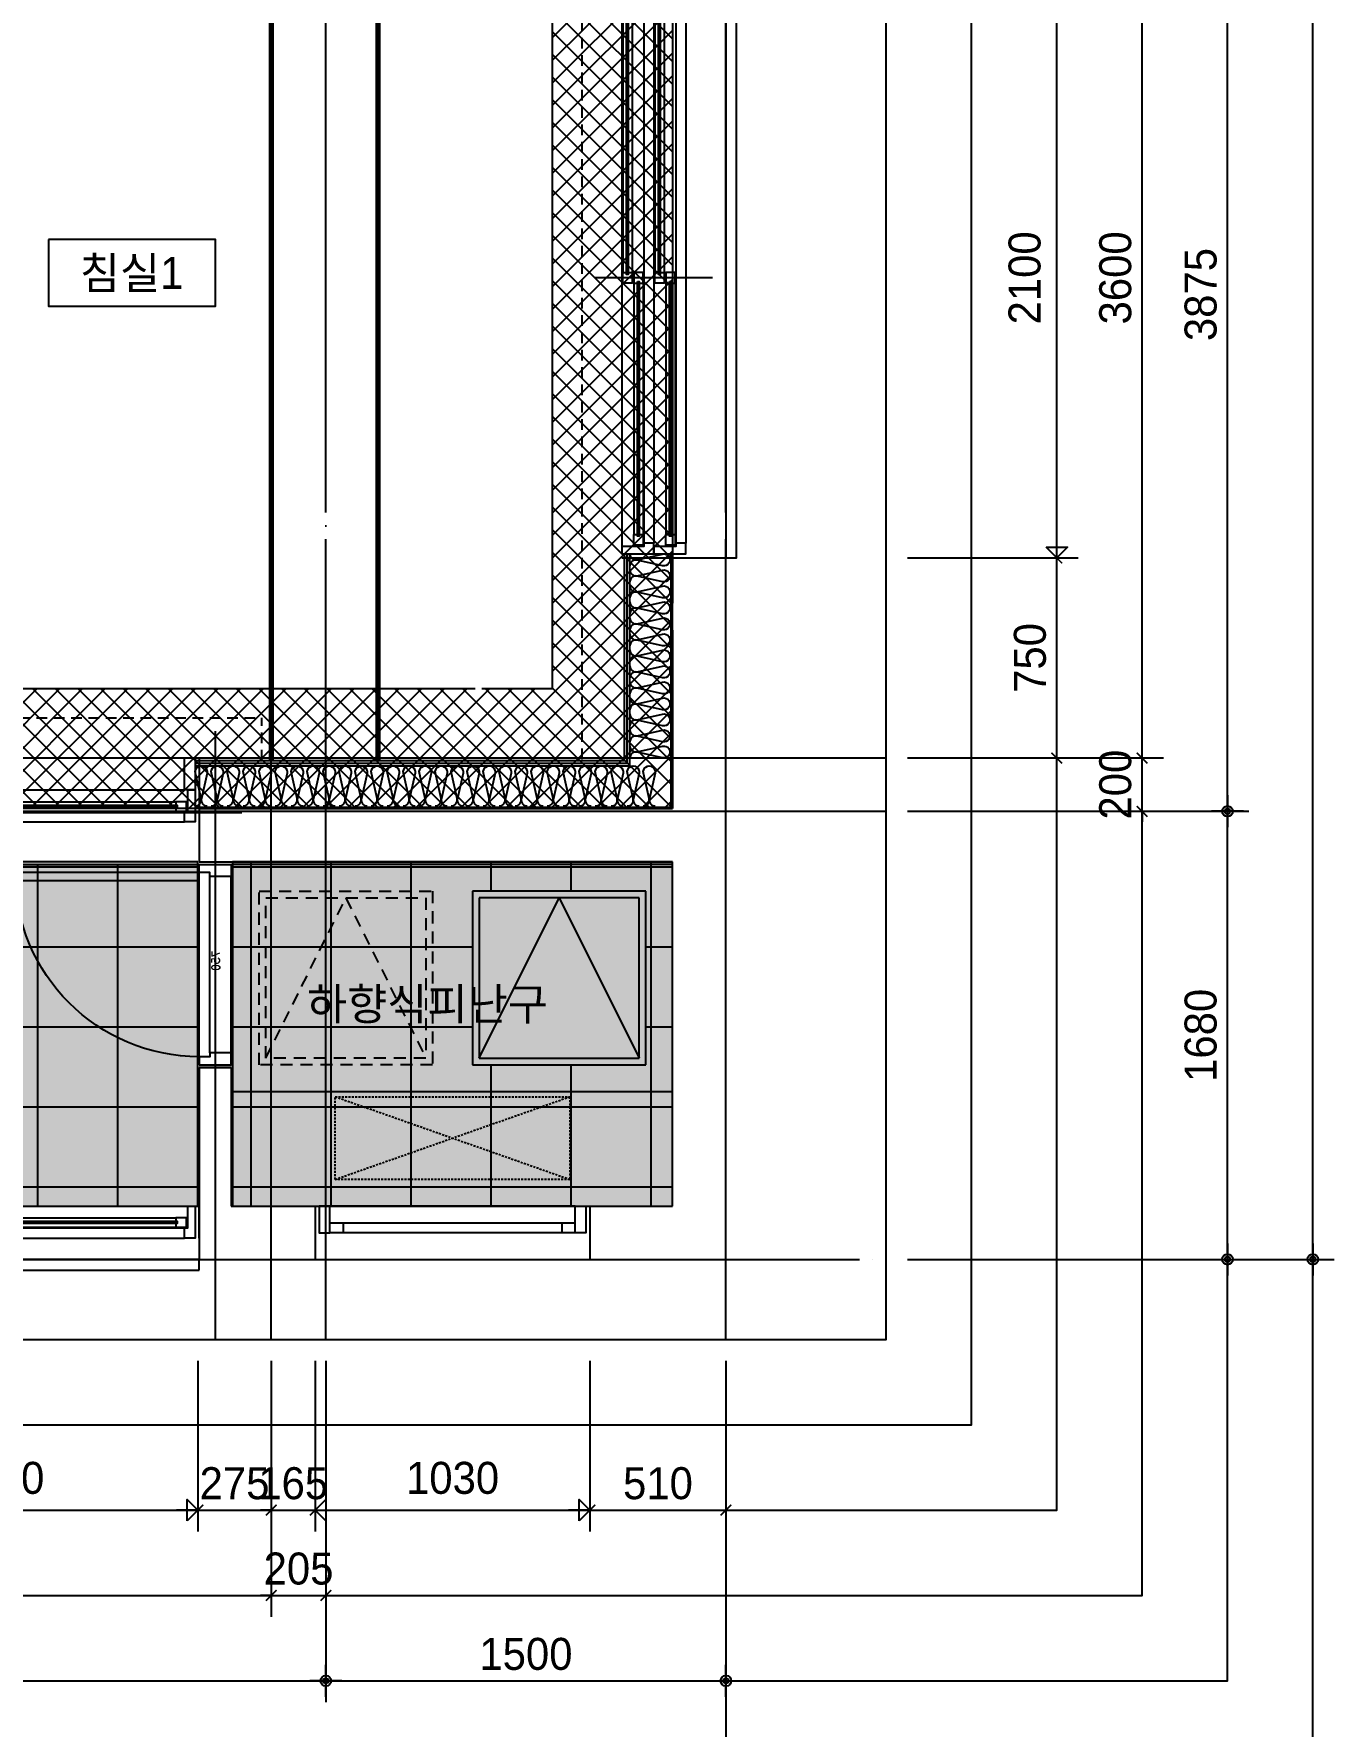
# Model space of a CAD drawing. Header units: millimetres. Extents: x -24416 to 92204, y -190080 to 23760.
# Drawn here: x 67242 to 72117, y -67819 to -61474 of the extents above; entities that cross this region are included whole.
import ezdxf
from ezdxf.enums import TextEntityAlignment as Align
from ezdxf.xclip import XClip

# ---------------------------------------------------------------- set-up
doc = ezdxf.new("R2010")
doc.units = ezdxf.units.MM
doc.header["$LTSCALE"] = 50
doc.header["$XCLIPFRAME"] = 0
for name, pattern in [('AUDIT_D_220706163347-0', [0]), ('CEN', [62, 60, -1, 0, -1]), ('H', [1.3, 0.8, -0.5]), ('HD', [2.5, 1.5, -1]), ('HID', [2.5, 1.5, -1]), ('HIDDEN', [2, 1, -1])]:
    doc.linetypes.add(name, pattern=pattern)
doc.layers.get('defpoints').update_dxf_attribs({"color": 139})
for name, color, linetype in [('A-ELE8', 8, 'Continuous'), ('AA-XXXX-DIMS', 7, 'Continuous'), ('AA-단열-바닥-욕실', 30, 'Continuous'), ('ARDM', 7, 'Continuous'), ('CEN_CON', 1, 'CEN'), ('CEN_WALL', 12, 'CEN'), ('CONC', 2, 'Continuous'), ('dan1', 7, 'HID'), ('DIM', 7, 'AUDIT_D_220706163347-0'), ('DOOR', 4, 'Continuous'), ('ELE3_CON', 7, 'Continuous'), ('ELE4', 4, 'Continuous'), ('ETC', 6, 'Continuous'), ('HAT', 9, 'Continuous'), ('INS', 252, 'Continuous'), ('WAL', 3, 'Continuous'), ('WAL_DRY', 7, 'Continuous'), ('WIN', 4, 'Continuous'), ('X - 단위세대$0$ETC', 6, 'Continuous'), ('바닥타일', 8, 'Continuous'), ('실명', 3, 'AUDIT_D_220706163347-0'), ('실명박스', 7, 'AUDIT_D_220706163347-0'), ('커튼박스', 6, 'Continuous'), ('확장', 8, 'HIDDEN')]:
    doc.layers.add(name, color=color, linetype=linetype)
for name, color, linetype, plot in [('AA-CEN', 1, 'CEN', False), ('Def-PrintX', 147, 'Continuous', False), ('Defpoint', 135, 'Continuous', False), ('MC', 135, 'Continuous', False), ('X - 단위세대$0$0_임시', 134, 'Continuous', False)]:
    doc.layers.add(name, color=color, linetype=linetype, plot=plot)
doc.styles.add('HAUD01', font='Dotum.ttf')
doc.styles.get("Standard").update_dxf_attribs({"font": 'txt', "bigfont": 'whgtxt.shx'})
doc.styles.add('맑은고딕', font='malgun.ttf', dxfattribs={"width": 0.9})
doc.dimstyles.new('DIM_40', dxfattribs={"dimscale": 40, "dimtxt": 3, "dimasz": 1, "dimexe": 2, "dimexo": 2, "dimgap": 1, "dimtad": 1, "dimdec": 0, "dimzin": 0, "dimdsep": 46, "dimtxsty": '맑은고딕', "dimblk1": 'DIMDOT', "dimblk2": 'DIMDOT', "dimsah": 1, "dimcen": 0.09, "dimdle": 2, "dimclrd": 7, "dimclre": 7, "dimclrt": 3, "dimadec": 0, "dimazin": 0, "dimtfac": 1, "dimtdec": 0, "dimtix": 1, "dimtmove": 2, "dimatfit": 3, "dimldrblk": 'DIMDOT', "dimfxl": 2, "dimtolj": 1, "dimtzin": 0, "dimarcsym": 0})
doc.dimstyles.new('MCDIM_40', dxfattribs={"dimscale": 40, "dimtxt": 3, "dimasz": 1, "dimexe": 2, "dimexo": 2, "dimgap": 1, "dimtad": 1, "dimdec": 0, "dimzin": 0, "dimdsep": 46, "dimtxsty": '맑은고딕', "dimblk1": 'ARCHTICK', "dimblk2": 'ARCHTICK', "dimsah": 1, "dimcen": 0.09, "dimdle": 2, "dimclrd": 7, "dimclre": 7, "dimclrt": 3, "dimadec": 0, "dimazin": 0, "dimtfac": 1, "dimtdec": 0, "dimtix": 1, "dimtmove": 2, "dimatfit": 3, "dimldrblk": 'ARCHTICK', "dimfxl": 1, "dimtolj": 1, "dimtzin": 0, "dimarcsym": 0})
doc.dimstyles.new('외부80-WIN', dxfattribs={"dimscale": 40, "dimtxt": 3, "dimasz": 1, "dimexe": 2, "dimexo": 2.5, "dimgap": 1.5, "dimtad": 1, "dimdec": 0, "dimzin": 0, "dimdsep": 46, "dimtxsty": '맑은고딕', "dimblk": 'DO2-2', "dimblk1": 'DO2-2', "dimblk2": 'DIMDOT', "dimcen": 0.09, "dimdle": 2, "dimclrd": 7, "dimclre": 7, "dimclrt": 3, "dimadec": 0, "dimazin": 0, "dimtfac": 1, "dimtdec": 0, "dimtix": 1, "dimtmove": 2, "dimatfit": 3, "dimldrblk": 'DO2-2', "dimfxl": 1, "dimtolj": 1, "dimtzin": 0, "dimarcsym": 0})

# ---------------------------------------------------------------- blocks, each defined once
blk = doc.blocks.new('WIN_1500_단창1')
at = {"layer": 'Defpoint'}
for p, q in [((-15, 240), (-15, 0)), ((1485, 240), (1485, 0))]:
    blk.add_line(p, q, dxfattribs=at)
at = {"layer": 'WIN'}
blk.add_line((735, -100), (735, 340), dxfattribs=at)
at = {"layer": 'WIN', "color": 8}
for p, q in [((40, 240), (1430, 240)), ((40, 120), (1430, 120)), ((73, 117), (715, 117)), ((73, 82), (715, 82)), ((755, 76), (1397, 76)), ((40, 38), (1430, 38)), ((755, 41), (1397, 41)), ((40, 0), (1430, 0))]:
    blk.add_line(p, q, dxfattribs=at)
at = {"layer": 'WIN'}
for points in [[(40, 240), (0, 240), (0, 120), (40, 120), (40, 240)], [(1430, 240), (1470, 240), (1470, 120), (1430, 120), (1430, 240)], [(40, 38), (28, 38), (28, 120), (0, 120), (0, 0), (40, 0), (40, 38)], [(73, 96.5), (73, 82), (33, 82), (33, 117), (73, 117), (73, 102.5)], [(66, 102.5), (66, 96.5), (722, 96.5), (722, 102.5), (66, 102.5)], [(715, 96.5), (715, 82), (755, 82), (755, 117), (715, 117), (715, 102.5)], [(755, 55.5), (755, 41), (715, 41), (715, 76), (755, 76), (755, 61.5)], [(1397, 55.5), (1397, 41), (1437, 41), (1437, 76), (1397, 76), (1397, 61.5)], [(1430, 38), (1442, 38), (1442, 120), (1470, 120), (1470, 0), (1430, 0), (1430, 38)], [(748, 61.5), (748, 55.5), (1404, 55.5), (1404, 61.5), (748, 61.5)]]:
    blk.add_lwpolyline(points, dxfattribs=at)
blk = doc.blocks.new('A$C24669fbc')
at = {"layer": 'Defpoint'}
blk.add_lwpolyline([(1650, 850), (0, 850), (0, 0), (1650, 0)], close=True, dxfattribs=at)
at = {"layer": 'ETC', "linetype": 'HD', "ltscale": 0.6}
for points in [[(100, 750), (750, 750), (750, 100), (100, 100)], [(125, 725), (725, 725), (725, 125), (125, 125)]]:
    blk.add_lwpolyline(points, close=True, dxfattribs=at)
blk.add_lwpolyline([(125, 125), (425, 725), (725, 125)], dxfattribs=at)
at = {"layer": 'ETC', "linetype": 'HD', "ltscale": 10}
for points in [[(1550, 750), (900, 750), (900, 100), (1550, 100)], [(1525, 725), (925, 725), (925, 125), (1525, 125)]]:
    blk.add_lwpolyline(points, close=True, dxfattribs=at)
blk.add_lwpolyline([(925, 125), (1225, 725), (1525, 125)], dxfattribs=at)
blk = doc.blocks.new('WIN_이중창_2100')
at = {"layer": 'Defpoint'}
for p, q in [((-15, 240), (-15, 0)), ((2085, 240), (2085, 0))]:
    blk.add_line(p, q, dxfattribs=at)
at = {"layer": 'WIN'}
blk.add_line((1035, -100), (1035, 340), dxfattribs=at)
at = {"layer": 'WIN', "color": 8}
for p, q in [((2042, 240), (28, 240)), ((1015, 196), (73, 196)), ((1997, 237), (1055, 237)), ((1997, 202), (1055, 202)), ((2030, 158), (40, 158)), ((1015, 161), (73, 161)), ((2030, 120), (40, 120)), ((1015, 76), (73, 76)), ((1997, 117), (1055, 117)), ((1997, 82), (1055, 82)), ((2030, 38), (40, 38)), ((2030, 0), (40, 0)), ((1015, 41), (73, 41))]:
    blk.add_line(p, q, dxfattribs=at)
at = {"layer": 'WIN'}
for points in [[(40, 158), (28, 158), (28, 240), (0, 240), (0, 120), (40, 120), (40, 158)], [(73, 175.5), (73, 161), (33, 161), (33, 196), (73, 196), (73, 181.5)], [(1055, 216.5), (1055, 202), (1015, 202), (1015, 237), (1055, 237), (1055, 222.5)], [(1015, 175.5), (1015, 161), (1055, 161), (1055, 196), (1015, 196), (1015, 181.5)], [(2004, 222.5), (2004, 216.5), (1048, 216.5), (1048, 222.5), (2004, 222.5)], [(1997, 216.5), (1997, 202), (2037, 202), (2037, 237), (1997, 237), (1997, 222.5)], [(2030, 158), (2042, 158), (2042, 240), (2070, 240), (2070, 120), (2030, 120), (2030, 158)], [(1022, 181.5), (1022, 175.5), (66, 175.5), (66, 181.5), (1022, 181.5)], [(40, 38), (28, 38), (28, 120), (0, 120), (0, 0), (40, 0), (40, 38)], [(73, 55.5), (73, 41), (33, 41), (33, 76), (73, 76), (73, 61.5)], [(1055, 96.5), (1055, 82), (1015, 82), (1015, 117), (1055, 117), (1055, 102.5)], [(1015, 55.5), (1015, 41), (1055, 41), (1055, 76), (1015, 76), (1015, 61.5)], [(2004, 102.5), (2004, 96.5), (1048, 96.5), (1048, 102.5), (2004, 102.5)], [(1997, 96.5), (1997, 82), (2037, 82), (2037, 117), (1997, 117), (1997, 102.5)], [(2030, 38), (2042, 38), (2042, 120), (2070, 120), (2070, 0), (2030, 0), (2030, 38)], [(1022, 61.5), (1022, 55.5), (66, 55.5), (66, 61.5), (1022, 61.5)]]:
    blk.add_lwpolyline(points, dxfattribs=at)
blk = doc.blocks.new('실외기창_1000')
at = {"layer": 'WIN', "color": 8}
blk.add_line((960, 100), (40, 100), dxfattribs=at)
at = {"layer": 'WIN'}
for p, q in [((960, 36), (40, 36)), ((960, 0), (40, 0)), ((90, 36), (90, 0)), ((910, 36), (910, 0))]:
    blk.add_line(p, q, dxfattribs=at)
for points in [[(40, 100), (0, 100), (0, 0), (40, 0)], [(960, 100), (1000, 100), (1000, 0), (960, 0)]]:
    blk.add_lwpolyline(points, close=True, dxfattribs=at)
blk = doc.blocks.new('A$C8273e713')
at = {"layer": 'A-ELE8', "linetype": 'HID', "ltscale": 0.1}
for p, q in [((0, 310), (880, 0)), ((0, 0), (880, 310))]:
    blk.add_line(p, q, dxfattribs=at)
blk.add_lwpolyline([(0, 310), (880, 310), (880, 0), (0, 0)], close=True, dxfattribs=at)
blk = doc.blocks.new('insul1')
blk.add_lwpolyline([(0, 0, 0.480617), (0.146, 0.183), (0.004, 0.817, -1.249969), (0.296, 0.817), (0.154, 0.183, 0.480617), (0.3, 0, 0.480617)], format="xyb")
blk = doc.blocks.new('SD_750')
at = {"layer": 'DOOR'}
for p, q in [((720, 120), (30, 120)), ((705, 80), (45, 80)), ((705, 0), (45, 0))]:
    blk.add_line(p, q, dxfattribs=at)
for points in [[(30, 120), (30, 810), (60, 810), (60, 120), (30, 120)], [(0, 120), (0, 0), (45, 0), (45, 80), (30, 80), (30, 120), (0, 120)], [(750, 120), (750, 0), (705, 0), (705, 80), (720, 80), (720, 120), (750, 120)]]:
    blk.add_lwpolyline(points, dxfattribs=at)
blk.add_arc((30, 120), 690, 0, 90, dxfattribs=at)
at = {"layer": 'X - 단위세대$0$0_임시'}
for p, q in [((-10, 120), (-10, 0)), ((760, 120), (760, 0))]:
    blk.add_line(p, q, dxfattribs=at)
at = {"layer": 'Def-PrintX'}
blk.add_text('750', height=30, dxfattribs=at).set_placement((360, 58.1), align=Align.MIDDLE)
blk = doc.blocks.new('WIN_1500_단창2')
at = {"layer": 'Defpoint'}
for p, q in [((-15, 120), (-15, 0)), ((1485, 120), (1485, 0))]:
    blk.add_line(p, q, dxfattribs=at)
at = {"layer": 'WIN'}
blk.add_line((735, 220), (735, -100), dxfattribs=at)
at = {"layer": 'WIN', "color": 8}
for p, q in [((1430, 120), (40, 120)), ((1430, 82), (40, 82)), ((715, 79), (73, 79)), ((1442, 0), (28, 0)), ((715, 44), (73, 44)), ((1397, 38), (755, 38)), ((1397, 3), (755, 3))]:
    blk.add_line(p, q, dxfattribs=at)
at = {"layer": 'WIN'}
for points in [[(40, 82), (28, 82), (28, 0), (0, 0), (0, 120), (40, 120), (40, 82)], [(73, 64.5), (73, 79), (33, 79), (33, 44), (73, 44), (73, 58.5)], [(722, 58.5), (722, 64.5), (66, 64.5), (66, 58.5), (722, 58.5)], [(715, 64.5), (715, 79), (755, 79), (755, 44), (715, 44), (715, 58.5)], [(1430, 82), (1442, 82), (1442, 0), (1470, 0), (1470, 120), (1430, 120), (1430, 82)], [(755, 23.5), (755, 38), (715, 38), (715, 3), (755, 3), (755, 17.5)], [(1404, 17.5), (1404, 23.5), (748, 23.5), (748, 17.5), (1404, 17.5)], [(1397, 23.5), (1397, 38), (1437, 38), (1437, 3), (1397, 3), (1397, 17.5)]]:
    blk.add_lwpolyline(points, dxfattribs=at)
blk = doc.blocks.new('U-84B(확장)')
at = {"layer": '바닥타일'}
h = blk.add_hatch(dxfattribs=at)
h.set_pattern_fill('_USER', color=256, scale=300, double=1, pattern_type=0)
h.set_pattern_definition([(2e-15, (498656.77, 179302.88), (0, 300), []), (90, (498656.77, 179302.88), (-300, 2e-14), [])])
h.paths.add_polyline_path([(11135, 1180), (10935, 1180), (10935, 200), (12925, 200), (12925, 1480), (11135, 1480)])
h = blk.add_hatch(dxfattribs=at)
h.set_pattern_fill('_USER', color=256, scale=300, double=1, pattern_type=0)
h.set_pattern_definition([(2e-15, (499156.77, 179302.88), (0, 300), []), (90, (499156.77, 179302.88), (-300, 2e-14), [])])
h.paths.add_polyline_path([(13950, 1380), (14600, 1380), (14600, 730), (13950, 730)], flags=16)
h.paths.add_polyline_path([(14700, 200), (14700, 1490), (13045, 1490), (13045, 200)])
at = {"layer": 'CEN_CON'}
for p, q in [((14900, -300), (14900, 12030)), ((12825, 1680), (15500, 1680)), ((0, 0), (15500, 0))]:
    blk.add_line(p, q, dxfattribs=at)
at = {"layer": 'CEN_WALL'}
for p, q in [((13400, -300), (13400, 5980)), ((12985, 1980), (12985, -300)), ((10575, 1675), (13085, 1675))]:
    blk.add_line(p, q, dxfattribs=at)
at = {"layer": 'CONC'}
for p, q in [((14700, 1690), (14700, 2630)), ((14700, 2630), (14900, 2630)), ((14900, 0), (14900, 2630)), ((12925, 1690), (14700, 1690)), ((12925, 1690), (12925, 1490)), ((12925, 1490), (14700, 1490)), ((14700, 200), (14700, 1490)), ((12925, 720), (12925, 0)), ((13045, 720), (12925, 720)), ((13045, 720), (13045, 200)), ((13045, 200), (13360, 200)), ((13360, 200), (13360, 0)), ((14390, 200), (14700, 200)), ((14390, 200), (14390, 0)), ((12925, 0), (13360, 0)), ((14390, 0), (14900, 0))]:
    blk.add_line(p, q, dxfattribs=at)
at = {"layer": 'dan1'}
blk.add_lwpolyline([(10885, 2140), (14250, 2140), (14250, 8110), (11335, 8110), (11335, 7210), (10885, 7210)], dxfattribs=at)
at = {"layer": 'ELE3_CON'}
for p, q in [((14900, 4730), (14900, 2630)), ((11425, 0), (12925, 0)), ((13360, 0), (14390, 0))]:
    blk.add_line(p, q, dxfattribs=at)
at = {"layer": 'ELE4'}
blk.add_line((11445, 1480), (12925, 1480), dxfattribs=at)
at = {"layer": 'INS'}
for p, q in [((14540, 1850), (14540, 2645)), ((14695, 1695), (14695, 2645)), ((12910, 1850), (14540, 1850)), ((12910, 1695), (14695, 1695))]:
    blk.add_line(p, q, dxfattribs=at)
at = {"layer": 'MC'}
for p, q in [((13195, -300), (13195, 5980)), ((10575, 1880), (15500, 1880))]:
    blk.add_line(p, q, dxfattribs=at)
at = {"layer": 'WAL'}
blk.add_line((13025, 720), (12945, 720), dxfattribs=at)
at = {"layer": 'WAL_DRY'}
for p, q in [((14520, 1870), (14520, 2645)), ((14530, 1860), (14530, 2645)), ((12910, 1870), (14520, 1870)), ((12910, 1860), (14530, 1860))]:
    blk.add_line(p, q, dxfattribs=at)
at = {"layer": 'X - 단위세대$0$ETC'}
for points in [[(14940, 4730), (14900, 4730), (14900, 2630), (14940, 2630), (14940, 4730)], [(12925, -40), (12925, 0), (11425, 0), (11425, -40), (12925, -40)]]:
    blk.add_lwpolyline(points, dxfattribs=at)
at = {"layer": '커튼박스', "linetype": 'H'}
for p, q in [((14360, 5490), (14360, 1870)), ((10885, 2030), (13160, 2030)), ((13160, 1870), (13160, 2030))]:
    blk.add_line(p, q, dxfattribs=at)
at = {"layer": '확장', "ltscale": 0.5, "const_width": 20, "flags": 128}
for points in [[(12975, 8380), (12975, 5880), (13595, 5880), (13595, 1870)], [(12565, 5480), (13195, 5480), (13195, 1870)]]:
    blk.add_lwpolyline(points, dxfattribs=at)
blk.add_blockref('실외기창_1000', (13375, 100))
at = {"layer": 'A-ELE8', "linetype": 'HID', "ltscale": 0.1}
blk.add_blockref('A$C8273e713', (13435, 300), dxfattribs=at)
at = {"layer": 'DOOR', "xscale": -1, "rotation": 90}
blk.add_blockref('SD_750', (13045, 1480), dxfattribs=at)
at = {"layer": 'ETC', "linetype": 'HD', "ltscale": 10}
blk.add_blockref('A$C24669fbc', (13050, 630), dxfattribs=at)
at = {"layer": 'INS', "xscale": 150, "yscale": 150, "zscale": 150, "rotation": 270, "row_count": 1, "column_count": 13, "row_spacing": 0, "column_spacing": 60}
blk.add_blockref('insul1', (14540, 2645), dxfattribs=at)
at = {"layer": 'INS', "xscale": 150, "yscale": 150, "zscale": 150, "row_count": 1, "column_count": 29, "row_spacing": 0, "column_spacing": 60}
blk.add_blockref('insul1', (12910, 1700), dxfattribs=at)
at = {"layer": 'WIN'}
for name, p, rotation in [('WIN_이중창_2100', (14750, 2645), 90), ('WIN_1500_단창2', (12910, 200), 180)]:
    blk.add_blockref(name, p, dxfattribs=dict(at, rotation=rotation))
blk.add_blockref('WIN_1500_단창1', (11440, 1640), dxfattribs=at)
blk = doc.blocks.new('A$C415C5DAF')
at = {"layer": '실명박스'}
blk.add_lwpolyline([(54812, -80622), (54812, -80872), (55437.3, -80872), (55437.3, -80622)], close=True, dxfattribs=at)
at = {"layer": '실명', "style": 'HAUD01'}
for s, p in [('침실1', (55123.5, -80745.2)), ('하향식피난구', (56232.3, -83487))]:
    blk.add_text(s, height=120, dxfattribs=at).set_placement(p, align=Align.MIDDLE)
blk = doc.blocks.new('A$C1CAF0AFA')
at = {"layer": 'ETC'}
h = blk.add_hatch(dxfattribs=at)
h.set_pattern_fill('CROSS', color=256, scale=10, angle=45)
h.set_pattern_definition([(45, (110765.9, -23760), (7e-15, 89.80256), [31.75, -95.25]), (135, (110788.35, -23760), (-89.80256, 7e-15), [31.75, -95.25])])
h.paths.add_polyline_path([(67987.1, -89629), (69637.1, -89629), (69637.1, -88339), (67987.1, -88339)])
h.paths.add_polyline_path([(65872.1, -89629), (67857.1, -89629), (67857.1, -88339), (65872.1, -88339)])
h.paths.add_polyline_path([(65002.1, -81069), (65002.1, -80189), (65112.1, -80189), (65112.1, -78829), (67117.1, -78829), (67117.1, -81069)])
at = {"layer": 'HAT'}
h = blk.add_hatch(dxfattribs=at)
h.set_pattern_fill('_USER', color=5, scale=60, angle=45, double=1, pattern_type=0)
h.set_pattern_definition([(45, (0, -23760), (-42.426407, 42.426407), []), (135, (0, -23760), (-42.426407, -42.426407), [])])
h.paths.add_polyline_path([(55062.1, -89179), (65312.1, -89179), (65312.1, -87689), (65622.1, -87689), (65622.1, -87979), (65822.1, -87979), (65822.1, -87689), (69187.1, -87689), (69187.1, -81719), (65809.1, -81719), (65809.1, -81269), (69637.1, -81269), (69637.1, -88139), (65762.1, -88139), (65762.1, -89629), (55062.1, -89629)])
h.paths.add_polyline_path([(55062.1, -83254), (61552.1, -83254), (61552.1, -82931.5), (61752.1, -82931.5), (61752.1, -83254), (62062.1, -83254), (62062.1, -79279), (64552.1, -79279), (64552.1, -81719), (65622.1, -81719), (65622.1, -81269), (65002.1, -81269), (65002.1, -78829), (61612.1, -78829), (61612.1, -82804), (58912.1, -82804), (58912.1, -82654), (57512.1, -82654), (57512.1, -82804), (55062.1, -82804)])
at = {"layer": 'AA-CEN', "color": 4}
blk.add_lwpolyline([(55062.1, -89179), (65312.1, -89179), (65312.1, -87689), (65622.1, -87689), (65622.1, -87979), (65822.1, -87979), (65822.1, -87689), (69187.1, -87689), (69187.1, -81719), (65809.1, -81719), (65809.1, -81269), (69637.1, -81269), (69637.1, -88139), (65762.1, -88139), (65762.1, -89629), (55062.1, -89629)], close=True, dxfattribs=at)
at = {"layer": 'AA-CEN'}
for points in [[(65872.1, -89629), (67857.1, -89629), (67857.1, -88339), (65872.1, -88339)], [(67987.1, -89629), (69637.1, -89629), (69637.1, -88339), (67987.1, -88339)]]:
    blk.add_lwpolyline(points, close=True, dxfattribs=at)
blk = doc.blocks.new('DIMDOT')
at = {"layer": 'AA-XXXX-DIMS'}
for p, q in [((-1.5, 0), (1.5, 0)), ((0, -1.5), (0, 1.5))]:
    blk.add_line(p, q, dxfattribs=at)
for radius in [0.5, 0.25]:
    blk.add_circle((0, 0), radius, dxfattribs=at)
blk = doc.blocks.new('*D470')
at = {"layer": 'defpoints', "color": 0, "transparency": 16777216}
for p in [(23369.9, -77979), (24969.9, -77979), (23369.9, -89829)]:
    blk.add_point(p, dxfattribs=at)
at = {"layer": 'DIM', "color": 7, "lineweight": -2, "transparency": 16777216}
for p, q in [((23449.9, -77979), (25049.9, -77979)), ((24969.9, -89789), (24969.9, -78019)), ((23449.9, -89829), (25049.9, -89829))]:
    blk.add_line(p, q, dxfattribs=at)
at = {"layer": 'DIM', "color": 7, "lineweight": -2, "transparency": 16777216, "xscale": 40, "yscale": 40, "zscale": 40}
for p, rotation in [((24969.9, -77979), 90), ((24969.9, -89829), 270)]:
    blk.add_blockref('DIMDOT', p, dxfattribs=dict(at, rotation=rotation))
at = {"layer": 'DIM', "color": 3, "transparency": 16777216, "insert": (24869.9, -83904), "char_height": 120, "attachment_point": 5, "rotation": 90, "style": 'HAUD01'}
blk.add_mtext('\\A1;11850', dxfattribs=at)
blk = doc.blocks.new('*D471')
at = {"layer": 'defpoints', "color": 0, "transparency": 16777216}
for p in [(23369.9, -88149), (24649.9, -88149), (23369.9, -89829)]:
    blk.add_point(p, dxfattribs=at)
at = {"layer": 'DIM', "color": 7, "lineweight": -2, "transparency": 16777216}
for p, q in [((23449.9, -88149), (24729.9, -88149)), ((24649.9, -89789), (24649.9, -88189)), ((23449.9, -89829), (24729.9, -89829))]:
    blk.add_line(p, q, dxfattribs=at)
at = {"layer": 'DIM', "color": 7, "lineweight": -2, "transparency": 16777216, "xscale": 40, "yscale": 40, "zscale": 40}
for p, rotation in [((24649.9, -88149), 90), ((24649.9, -89829), 270)]:
    blk.add_blockref('DIMDOT', p, dxfattribs=dict(at, rotation=rotation))
at = {"layer": 'DIM', "color": 3, "transparency": 16777216, "insert": (24549.9, -88989), "char_height": 120, "attachment_point": 5, "rotation": 90, "style": 'HAUD01'}
blk.add_mtext('\\A1;1680', dxfattribs=at)
blk = doc.blocks.new('*D472')
at = {"layer": 'defpoints', "color": 0, "transparency": 16777216}
for p in [(23369.9, -84274), (24649.9, -84274), (23369.9, -88149)]:
    blk.add_point(p, dxfattribs=at)
at = {"layer": 'DIM', "color": 7, "lineweight": -2, "transparency": 16777216}
for p, q in [((23449.9, -84274), (24729.9, -84274)), ((24649.9, -88109), (24649.9, -84314)), ((23449.9, -88149), (24729.9, -88149))]:
    blk.add_line(p, q, dxfattribs=at)
at = {"layer": 'DIM', "color": 7, "lineweight": -2, "transparency": 16777216, "xscale": 40, "yscale": 40, "zscale": 40}
for p, rotation in [((24649.9, -84274), 90), ((24649.9, -88149), 270)]:
    blk.add_blockref('DIMDOT', p, dxfattribs=dict(at, rotation=rotation))
at = {"layer": 'DIM', "color": 3, "transparency": 16777216, "insert": (24549.9, -86211.5), "char_height": 120, "attachment_point": 5, "rotation": 90, "style": 'HAUD01'}
blk.add_mtext('\\A1;3875', dxfattribs=at)
blk = doc.blocks.new('_ArchTick')
at = {"color": 0, "linetype": 'ByBlock', "const_width": 0.15}
blk.add_lwpolyline([(-0.5, -0.5), (0.5, 0.5)], dxfattribs=at)
blk = doc.blocks.new('*D476')
at = {"layer": 'defpoints', "color": 0, "transparency": 16777216}
for p in [(23369.9, -87949), (24329.9, -87949), (23369.9, -88149)]:
    blk.add_point(p, dxfattribs=at)
at = {"layer": 'DIM', "color": 7, "lineweight": -2, "transparency": 16777216}
for p, q in [((24329.9, -87949), (24329.9, -87909)), ((23449.9, -87949), (24409.9, -87949)), ((24329.9, -88149), (24329.9, -87949)), ((23449.9, -88149), (24409.9, -88149)), ((24329.9, -88149), (24329.9, -88189))]:
    blk.add_line(p, q, dxfattribs=at)
at = {"layer": 'DIM', "color": 7, "lineweight": -2, "transparency": 16777216, "xscale": 40, "yscale": 40, "zscale": 40}
for p, rotation in [((24329.9, -87949), 270), ((24329.9, -88149), 90)]:
    blk.add_blockref('_ArchTick', p, dxfattribs=dict(at, rotation=rotation))
at = {"layer": 'DIM', "color": 3, "transparency": 16777216, "insert": (24229.9, -88049), "char_height": 120, "attachment_point": 5, "rotation": 90, "style": 'HAUD01'}
blk.add_mtext('\\A1;200', dxfattribs=at)
blk = doc.blocks.new('*D477')
at = {"layer": 'defpoints', "color": 0, "transparency": 16777216}
for p in [(23369.9, -84349), (24329.9, -84349), (23369.9, -87949)]:
    blk.add_point(p, dxfattribs=at)
at = {"layer": 'DIM', "color": 7, "lineweight": -2, "transparency": 16777216}
for p, q in [((24329.9, -88029), (24329.9, -84269)), ((23449.9, -84349), (24409.9, -84349)), ((23449.9, -87949), (24409.9, -87949))]:
    blk.add_line(p, q, dxfattribs=at)
at = {"layer": 'DIM', "color": 7, "lineweight": -2, "transparency": 16777216, "xscale": 40, "yscale": 40, "zscale": 40}
for p, rotation in [((24329.9, -84349), 90), ((24329.9, -87949), 270)]:
    blk.add_blockref('_ArchTick', p, dxfattribs=dict(at, rotation=rotation))
at = {"layer": 'DIM', "color": 3, "transparency": 16777216, "insert": (24229.9, -86149), "char_height": 120, "attachment_point": 5, "rotation": 90, "style": 'HAUD01'}
blk.add_mtext('\\A1;3600', dxfattribs=at)
blk = doc.blocks.new('*D479')
at = {"layer": 'defpoints', "color": 0, "transparency": 16777216}
for p in [(23369.9, -87199), (24009.9, -87199), (23369.9, -87949)]:
    blk.add_point(p, dxfattribs=at)
at = {"layer": 'DIM', "color": 7, "lineweight": -2, "transparency": 16777216}
for p, q in [((24009.9, -88029), (24009.9, -87119)), ((23449.9, -87199), (24089.9, -87199)), ((23449.9, -87949), (24089.9, -87949))]:
    blk.add_line(p, q, dxfattribs=at)
at = {"layer": 'DIM', "color": 7, "lineweight": -2, "transparency": 16777216, "xscale": 40, "yscale": 40, "zscale": 40}
for p, rotation in [((24009.9, -87199), 90), ((24009.9, -87949), 270)]:
    blk.add_blockref('_ArchTick', p, dxfattribs=dict(at, rotation=rotation))
at = {"layer": 'DIM', "color": 3, "transparency": 16777216, "insert": (23909.9, -87574), "char_height": 120, "attachment_point": 5, "rotation": 90, "style": 'HAUD01'}
blk.add_mtext('\\A1;750', dxfattribs=at)
blk = doc.blocks.new('DO2-2')
at = {"layer": 'ARDM'}
blk.add_line((0, 0), (-2, 0), dxfattribs=at)
blk.add_lwpolyline([(-1, -1), (-1, 1), (0, 0)], close=True, dxfattribs=at)
blk = doc.blocks.new('*D480')
at = {"layer": 'defpoints', "color": 0, "transparency": 16777216}
for p in [(23369.9, -85099), (24009.9, -85099), (23369.9, -87199)]:
    blk.add_point(p, dxfattribs=at)
at = {"layer": 'DIM', "color": 7, "lineweight": -2, "transparency": 16777216}
for p, q in [((23469.9, -85099), (24089.9, -85099)), ((24009.9, -87159), (24009.9, -85139)), ((23469.9, -87199), (24089.9, -87199))]:
    blk.add_line(p, q, dxfattribs=at)
at = {"layer": 'DIM', "color": 7, "lineweight": -2, "transparency": 16777216, "xscale": 40, "yscale": 40, "zscale": 40}
for p, rotation in [((24009.9, -85099), 90), ((24009.9, -87199), 270)]:
    blk.add_blockref('DO2-2', p, dxfattribs=dict(at, rotation=rotation))
at = {"layer": 'DIM', "color": 3, "transparency": 16777216, "insert": (23889.9, -86149), "char_height": 120, "attachment_point": 5, "rotation": 90, "style": 'HAUD01'}
blk.add_mtext('\\A1;2100', dxfattribs=at)
blk = doc.blocks.new('*D488')
at = {"layer": 'defpoints', "color": 0, "transparency": 16777216}
for p in [(7869.9, -90129), (22769.9, -90129), (22769.9, -91729)]:
    blk.add_point(p, dxfattribs=at)
at = {"layer": 'DIM', "color": 7, "lineweight": -2, "transparency": 16777216}
for p, q in [((7869.9, -90209), (7869.9, -91809)), ((22769.9, -90209), (22769.9, -91809)), ((7909.9, -91729), (22729.9, -91729))]:
    blk.add_line(p, q, dxfattribs=at)
at = {"layer": 'DIM', "color": 7, "lineweight": -2, "transparency": 16777216, "xscale": 40, "yscale": 40, "zscale": 40, "rotation": 180}
blk.add_blockref('DIMDOT', (7869.9, -91729), dxfattribs=at)
at = {"layer": 'DIM', "color": 7, "lineweight": -2, "transparency": 16777216, "xscale": 40, "yscale": 40, "zscale": 40}
blk.add_blockref('DIMDOT', (22769.9, -91729), dxfattribs=at)
at = {"layer": 'DIM', "color": 3, "transparency": 16777216, "insert": (15319.9, -91628.9), "char_height": 120, "attachment_point": 5, "style": 'HAUD01'}
blk.add_mtext('\\A1;14900', dxfattribs=at)
blk = doc.blocks.new('*D492')
at = {"layer": 'defpoints', "color": 0, "transparency": 16777216}
for p in [(18654.9, -90129), (21269.9, -90129), (21269.9, -91409)]:
    blk.add_point(p, dxfattribs=at)
at = {"layer": 'DIM', "color": 7, "lineweight": -2, "transparency": 16777216}
for p, q in [((18654.9, -90209), (18654.9, -91489)), ((21269.9, -90209), (21269.9, -91489)), ((18694.9, -91409), (21229.9, -91409))]:
    blk.add_line(p, q, dxfattribs=at)
at = {"layer": 'DIM', "color": 7, "lineweight": -2, "transparency": 16777216, "xscale": 40, "yscale": 40, "zscale": 40, "rotation": 180}
blk.add_blockref('DIMDOT', (18654.9, -91409), dxfattribs=at)
at = {"layer": 'DIM', "color": 7, "lineweight": -2, "transparency": 16777216, "xscale": 40, "yscale": 40, "zscale": 40}
blk.add_blockref('DIMDOT', (21269.9, -91409), dxfattribs=at)
at = {"layer": 'DIM', "color": 3, "transparency": 16777216, "insert": (19962.4, -91308.9), "char_height": 120, "attachment_point": 5, "style": 'HAUD01'}
blk.add_mtext('\\A1;2615', dxfattribs=at)
blk = doc.blocks.new('*D503')
at = {"layer": 'defpoints', "color": 0, "transparency": 16777216}
for p in [(18764.9, -90129), (21064.9, -90129), (21064.9, -91089)]:
    blk.add_point(p, dxfattribs=at)
at = {"layer": 'DIM', "color": 7, "lineweight": -2, "transparency": 16777216}
for p, q in [((18764.9, -90209), (18764.9, -91169)), ((21064.9, -90209), (21064.9, -91169)), ((18684.9, -91089), (21144.9, -91089))]:
    blk.add_line(p, q, dxfattribs=at)
at = {"layer": 'DIM', "color": 7, "lineweight": -2, "transparency": 16777216, "xscale": 40, "yscale": 40, "zscale": 40, "rotation": 180}
blk.add_blockref('_ArchTick', (18764.9, -91089), dxfattribs=at)
at = {"layer": 'DIM', "color": 7, "lineweight": -2, "transparency": 16777216, "xscale": 40, "yscale": 40, "zscale": 40}
blk.add_blockref('_ArchTick', (21064.9, -91089), dxfattribs=at)
at = {"layer": 'DIM', "color": 3, "transparency": 16777216, "insert": (19914.9, -90988.9), "char_height": 120, "attachment_point": 5, "style": 'HAUD01'}
blk.add_mtext('\\A1;2300', dxfattribs=at)
blk = doc.blocks.new('*D504')
at = {"layer": 'defpoints', "color": 0, "transparency": 16777216}
for p in [(21064.9, -90129), (21269.9, -90129), (21269.9, -91089)]:
    blk.add_point(p, dxfattribs=at)
at = {"layer": 'DIM', "color": 7, "lineweight": -2, "transparency": 16777216}
for p, q in [((21064.9, -90209), (21064.9, -91169)), ((21269.9, -90209), (21269.9, -91169)), ((21064.9, -91089), (21024.9, -91089)), ((21064.9, -91089), (21269.9, -91089)), ((21269.9, -91089), (21309.9, -91089))]:
    blk.add_line(p, q, dxfattribs=at)
at = {"layer": 'DIM', "color": 7, "lineweight": -2, "transparency": 16777216, "xscale": 40, "yscale": 40, "zscale": 40}
blk.add_blockref('_ArchTick', (21064.9, -91089), dxfattribs=at)
at = {"layer": 'DIM', "color": 7, "lineweight": -2, "transparency": 16777216, "xscale": 40, "yscale": 40, "zscale": 40, "rotation": 180}
blk.add_blockref('_ArchTick', (21269.9, -91089), dxfattribs=at)
at = {"layer": 'DIM', "color": 3, "transparency": 16777216, "insert": (21167.4, -90988.9), "char_height": 120, "attachment_point": 5, "style": 'HAUD01'}
blk.add_mtext('\\A1;205', dxfattribs=at)
blk = doc.blocks.new('*D505')
at = {"layer": 'defpoints', "color": 0, "transparency": 16777216}
for p in [(21269.9, -90129), (22769.9, -90129), (22769.9, -91409)]:
    blk.add_point(p, dxfattribs=at)
at = {"layer": 'DIM', "color": 7, "lineweight": -2, "transparency": 16777216}
for p, q in [((21269.9, -90209), (21269.9, -91489)), ((22769.9, -90209), (22769.9, -91489)), ((21309.9, -91409), (22729.9, -91409))]:
    blk.add_line(p, q, dxfattribs=at)
at = {"layer": 'DIM', "color": 7, "lineweight": -2, "transparency": 16777216, "xscale": 40, "yscale": 40, "zscale": 40, "rotation": 180}
blk.add_blockref('DIMDOT', (21269.9, -91409), dxfattribs=at)
at = {"layer": 'DIM', "color": 7, "lineweight": -2, "transparency": 16777216, "xscale": 40, "yscale": 40, "zscale": 40}
blk.add_blockref('DIMDOT', (22769.9, -91409), dxfattribs=at)
at = {"layer": 'DIM', "color": 3, "transparency": 16777216, "insert": (22019.9, -91308.9), "char_height": 120, "attachment_point": 5, "style": 'HAUD01'}
blk.add_mtext('\\A1;1500', dxfattribs=at)
blk = doc.blocks.new('*D516')
at = {"layer": 'defpoints', "color": 0, "transparency": 16777216}
for p in [(19289.9, -90129), (20789.9, -90129), (20789.9, -90769)]:
    blk.add_point(p, dxfattribs=at)
at = {"layer": 'DIM', "color": 7, "lineweight": -2, "transparency": 16777216}
for p, q in [((19289.9, -90229), (19289.9, -90849)), ((20789.9, -90229), (20789.9, -90849)), ((19329.9, -90769), (20749.9, -90769))]:
    blk.add_line(p, q, dxfattribs=at)
at = {"layer": 'DIM', "color": 7, "lineweight": -2, "transparency": 16777216, "xscale": 40, "yscale": 40, "zscale": 40, "rotation": 180}
blk.add_blockref('DO2-2', (19289.9, -90769), dxfattribs=at)
at = {"layer": 'DIM', "color": 7, "lineweight": -2, "transparency": 16777216, "xscale": 40, "yscale": 40, "zscale": 40}
blk.add_blockref('DO2-2', (20789.9, -90769), dxfattribs=at)
at = {"layer": 'DIM', "color": 3, "transparency": 16777216, "insert": (20039.9, -90648.9), "char_height": 120, "attachment_point": 5, "style": 'HAUD01'}
blk.add_mtext('\\A1;1500', dxfattribs=at)
blk = doc.blocks.new('*D517')
at = {"layer": 'defpoints', "color": 0, "transparency": 16777216}
for p in [(20789.9, -90129), (21064.9, -90129), (21064.9, -90769)]:
    blk.add_point(p, dxfattribs=at)
at = {"layer": 'DIM', "color": 7, "lineweight": -2, "transparency": 16777216}
for p, q in [((20789.9, -90209), (20789.9, -90849)), ((21064.9, -90209), (21064.9, -90849)), ((20789.9, -90769), (20749.9, -90769)), ((20789.9, -90769), (21064.9, -90769)), ((21064.9, -90769), (21104.9, -90769))]:
    blk.add_line(p, q, dxfattribs=at)
at = {"layer": 'DIM', "color": 7, "lineweight": -2, "transparency": 16777216, "xscale": 40, "yscale": 40, "zscale": 40}
blk.add_blockref('_ArchTick', (20789.9, -90769), dxfattribs=at)
at = {"layer": 'DIM', "color": 7, "lineweight": -2, "transparency": 16777216, "xscale": 40, "yscale": 40, "zscale": 40, "rotation": 180}
blk.add_blockref('_ArchTick', (21064.9, -90769), dxfattribs=at)
at = {"layer": 'DIM', "color": 3, "transparency": 16777216, "insert": (20927.4, -90668.9), "char_height": 120, "attachment_point": 5, "style": 'HAUD01'}
blk.add_mtext('\\A1;275', dxfattribs=at)
blk = doc.blocks.new('*D518')
at = {"layer": 'defpoints', "color": 0, "transparency": 16777216}
for p in [(21064.9, -90129), (21229.9, -90129), (21229.9, -90769)]:
    blk.add_point(p, dxfattribs=at)
at = {"layer": 'DIM', "color": 7, "lineweight": -2, "transparency": 16777216}
for p, q in [((21064.9, -90209), (21064.9, -90849)), ((21229.9, -90209), (21229.9, -90849)), ((21064.9, -90769), (21024.9, -90769)), ((21064.9, -90769), (21229.9, -90769)), ((21229.9, -90769), (21269.9, -90769))]:
    blk.add_line(p, q, dxfattribs=at)
at = {"layer": 'DIM', "color": 7, "lineweight": -2, "transparency": 16777216, "xscale": 40, "yscale": 40, "zscale": 40}
blk.add_blockref('_ArchTick', (21064.9, -90769), dxfattribs=at)
at = {"layer": 'DIM', "color": 7, "lineweight": -2, "transparency": 16777216, "xscale": 40, "yscale": 40, "zscale": 40, "rotation": 180}
blk.add_blockref('_ArchTick', (21229.9, -90769), dxfattribs=at)
at = {"layer": 'DIM', "color": 3, "transparency": 16777216, "insert": (21147.4, -90668.9), "char_height": 120, "attachment_point": 5, "style": 'HAUD01'}
blk.add_mtext('\\A1;165', dxfattribs=at)
blk = doc.blocks.new('*D519')
at = {"layer": 'defpoints', "color": 0, "transparency": 16777216}
for p in [(21229.9, -90129), (22259.9, -90129), (22259.9, -90769)]:
    blk.add_point(p, dxfattribs=at)
at = {"layer": 'DIM', "color": 7, "lineweight": -2, "transparency": 16777216}
for p, q in [((21229.9, -90229), (21229.9, -90849)), ((22259.9, -90229), (22259.9, -90849)), ((21269.9, -90769), (22219.9, -90769))]:
    blk.add_line(p, q, dxfattribs=at)
at = {"layer": 'DIM', "color": 7, "lineweight": -2, "transparency": 16777216, "xscale": 40, "yscale": 40, "zscale": 40, "rotation": 180}
blk.add_blockref('DO2-2', (21229.9, -90769), dxfattribs=at)
at = {"layer": 'DIM', "color": 7, "lineweight": -2, "transparency": 16777216, "xscale": 40, "yscale": 40, "zscale": 40}
blk.add_blockref('DO2-2', (22259.9, -90769), dxfattribs=at)
at = {"layer": 'DIM', "color": 3, "transparency": 16777216, "insert": (21744.9, -90648.9), "char_height": 120, "attachment_point": 5, "style": 'HAUD01'}
blk.add_mtext('\\A1;1030', dxfattribs=at)
blk = doc.blocks.new('*D520')
at = {"layer": 'defpoints', "color": 0, "transparency": 16777216}
for p in [(22259.9, -90129), (22769.9, -90129), (22769.9, -90769)]:
    blk.add_point(p, dxfattribs=at)
at = {"layer": 'DIM', "color": 7, "lineweight": -2, "transparency": 16777216}
for p, q in [((22259.9, -90209), (22259.9, -90849)), ((22769.9, -90209), (22769.9, -90849)), ((22179.9, -90769), (22849.9, -90769))]:
    blk.add_line(p, q, dxfattribs=at)
at = {"layer": 'DIM', "color": 7, "lineweight": -2, "transparency": 16777216, "xscale": 40, "yscale": 40, "zscale": 40, "rotation": 180}
blk.add_blockref('_ArchTick', (22259.9, -90769), dxfattribs=at)
at = {"layer": 'DIM', "color": 7, "lineweight": -2, "transparency": 16777216, "xscale": 40, "yscale": 40, "zscale": 40}
blk.add_blockref('_ArchTick', (22769.9, -90769), dxfattribs=at)
at = {"layer": 'DIM', "color": 3, "transparency": 16777216, "insert": (22514.9, -90668.9), "char_height": 120, "attachment_point": 5, "style": 'HAUD01'}
blk.add_mtext('\\A1;510', dxfattribs=at)
blk = doc.blocks.new('DIM-1108')
at = {"layer": 'DIM'}
for base, p1, p2, angle, dimstyle, override, picture, middle in [((24969.9, -77979), (23369.9, -89829), (23369.9, -77979), 270, 'DIM_40', {"dimscale": 40, "dimtxsty": 'HAUD01'}, '*D470', (24869.9, -83904)), ((24649.9, -84274), (23369.9, -88149), (23369.9, -84274), 270, 'DIM_40', {"dimscale": 40, "dimtxsty": 'HAUD01'}, '*D472', (24549.9, -86211.5)), ((24329.9, -84349), (23369.9, -87949), (23369.9, -84349), 270, 'MCDIM_40', {"dimtxsty": 'HAUD01'}, '*D477', (24229.9, -86149)), ((24009.9, -85099), (23369.9, -87199), (23369.9, -85099), 270, '외부80-WIN', {"dimtxsty": 'HAUD01'}, '*D480', (23889.9, -86149)), ((24009.9, -87199), (23369.9, -87949), (23369.9, -87199), 270, 'MCDIM_40', {"dimtxsty": 'HAUD01'}, '*D479', (23909.9, -87574)), ((24329.9, -87949), (23369.9, -88149), (23369.9, -87949), 270, 'MCDIM_40', {"dimtxsty": 'HAUD01'}, '*D476', (24229.9, -88049)), ((24649.9, -88149), (23369.9, -89829), (23369.9, -88149), 270, 'DIM_40', {"dimscale": 40, "dimtxsty": 'HAUD01'}, '*D471', (24549.9, -88989)), ((22769.9, -91729), (7869.9, -90129), (22769.9, -90129), 180, 'DIM_40', {"dimscale": 40, "dimtxsty": 'HAUD01'}, '*D488', (15319.9, -91628.9)), ((21269.9, -91409), (18654.9, -90129), (21269.9, -90129), 180, 'DIM_40', {"dimscale": 40, "dimtxsty": 'HAUD01'}, '*D492', (19962.4, -91308.9)), ((21064.9, -91089), (18764.9, -90129), (21064.9, -90129), 180, 'MCDIM_40', {"dimtxsty": 'HAUD01'}, '*D503', (19914.9, -90988.9)), ((20789.9, -90769), (19289.9, -90129), (20789.9, -90129), 180, '외부80-WIN', {"dimtxsty": 'HAUD01'}, '*D516', (20039.9, -90648.9)), ((21064.9, -90769), (20789.9, -90129), (21064.9, -90129), 180, 'MCDIM_40', {"dimtxsty": 'HAUD01'}, '*D517', (20927.4, -90668.9)), ((21229.9, -90769), (21064.9, -90129), (21229.9, -90129), 180, 'MCDIM_40', {"dimtxsty": 'HAUD01'}, '*D518', (21147.4, -90668.9)), ((21269.9, -91089), (21064.9, -90129), (21269.9, -90129), 180, 'MCDIM_40', {"dimtxsty": 'HAUD01'}, '*D504', (21167.4, -90988.9)), ((22769.9, -91409), (21269.9, -90129), (22769.9, -90129), 180, 'DIM_40', {"dimtxsty": 'HAUD01'}, '*D505', (22019.9, -91308.9)), ((22259.9, -90769), (21229.9, -90129), (22259.9, -90129), 180, '외부80-WIN', {"dimtxsty": 'HAUD01'}, '*D519', (21744.9, -90648.9)), ((22769.9, -90769), (22259.9, -90129), (22769.9, -90129), 180, 'MCDIM_40', {"dimtxsty": 'HAUD01'}, '*D520', (22514.9, -90668.9))]:
    dim = blk.add_linear_dim(base=base, p1=p1, p2=p2, angle=angle, dimstyle=dimstyle, override=override, dxfattribs=at)
    dim.commit()
    dim.dimension.update_dxf_attribs({"geometry": picture, "text_midpoint": middle})

msp = doc.modelspace()

# ---------------------------------------------------------------- linework, layer by layer
at = {"layer": 'defpoints'}
for points in [[(52188.5, -51269.2), (52188.5, -67969), (72037.1, -67969), (72037.1, -51269.2)], [(52508.5, -51589.2), (52508.5, -67649), (71717.1, -67649), (71717.1, -51589.2)], [(52828.5, -51909.2), (52828.5, -67329), (71397.1, -67329), (71397.1, -51909.2)], [(53148.5, -52229.2), (53148.5, -67009), (71077.1, -67009), (71077.1, -52229.2)], [(53468.5, -52549.2), (53468.5, -66689), (70757.1, -66689), (70757.1, -52549.2)], [(53788.5, -52869.2), (53788.5, -66369), (70437.1, -66369), (70437.1, -52869.2)]]:
    msp.add_lwpolyline(points, close=True, dxfattribs=at)

# ---------------------------------------------------------------- block references
msp.add_blockref('DIM-1108', (47067.2, 23760))
ref = msp.add_blockref('U-84B(확장)', (54937.1, -66069))
XClip(ref).set_block_clipping_path([(-1148.5649148573, -300), (15500, 13199.7934908782)])
at = {"layer": 'AA-단열-바닥-욕실'}
msp.add_blockref('A$C1CAF0AFA', (0, 23760), dxfattribs=at)
at = {"layer": '실명박스'}
msp.add_blockref('A$C415C5DAF', (12485.4, 18377.1), dxfattribs=at)

doc.saveas('drawing.dxf')
